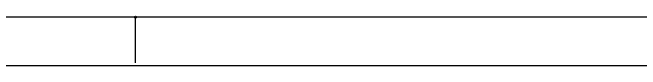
# Model space of a CAD drawing. Header units: millimetres. Extents: x 702 to 1891, y -286 to 555.
# Drawn here: x 863 to 1171.5, y 353.3 to 377.4 of the extents above; entities that cross this region are included whole.
import ezdxf

# ---------------------------------------------------------------- set-up
doc = ezdxf.new("R2010")
doc.units = ezdxf.units.MM
doc.header["$MEASUREMENT"] = 0
doc.layers.get('0').update_dxf_attribs({"linetype": 'CONTINUOUS'})
doc.layers.add('TEXT', color=7, linetype='CONTINUOUS')

msp = doc.modelspace()

# ---------------------------------------------------------------- hatches: boundary and pattern name
at = {"layer": 'TEXT'}
msp.add_hatch(color=256, dxfattribs=at).paths.add_polyline_path([(923.92, 376.96, 1), (922.97, 376.96, 1)])

# ---------------------------------------------------------------- linework, layer by layer
at = {"color": 163}
for p, q in [((1573.5, 376.96), (841.64, 376.96)), ((923.44, 354.68), (923.44, 376.96))]:
    msp.add_line(p, q, dxfattribs=at)
at = {"color": 4}
msp.add_line((1267.74, 353.28), (850.47, 353.28), dxfattribs=at)
at = {"layer": 'TEXT'}
msp.add_circle((923.44, 376.96), 0.475, dxfattribs=at)

doc.saveas('drawing.dxf')
